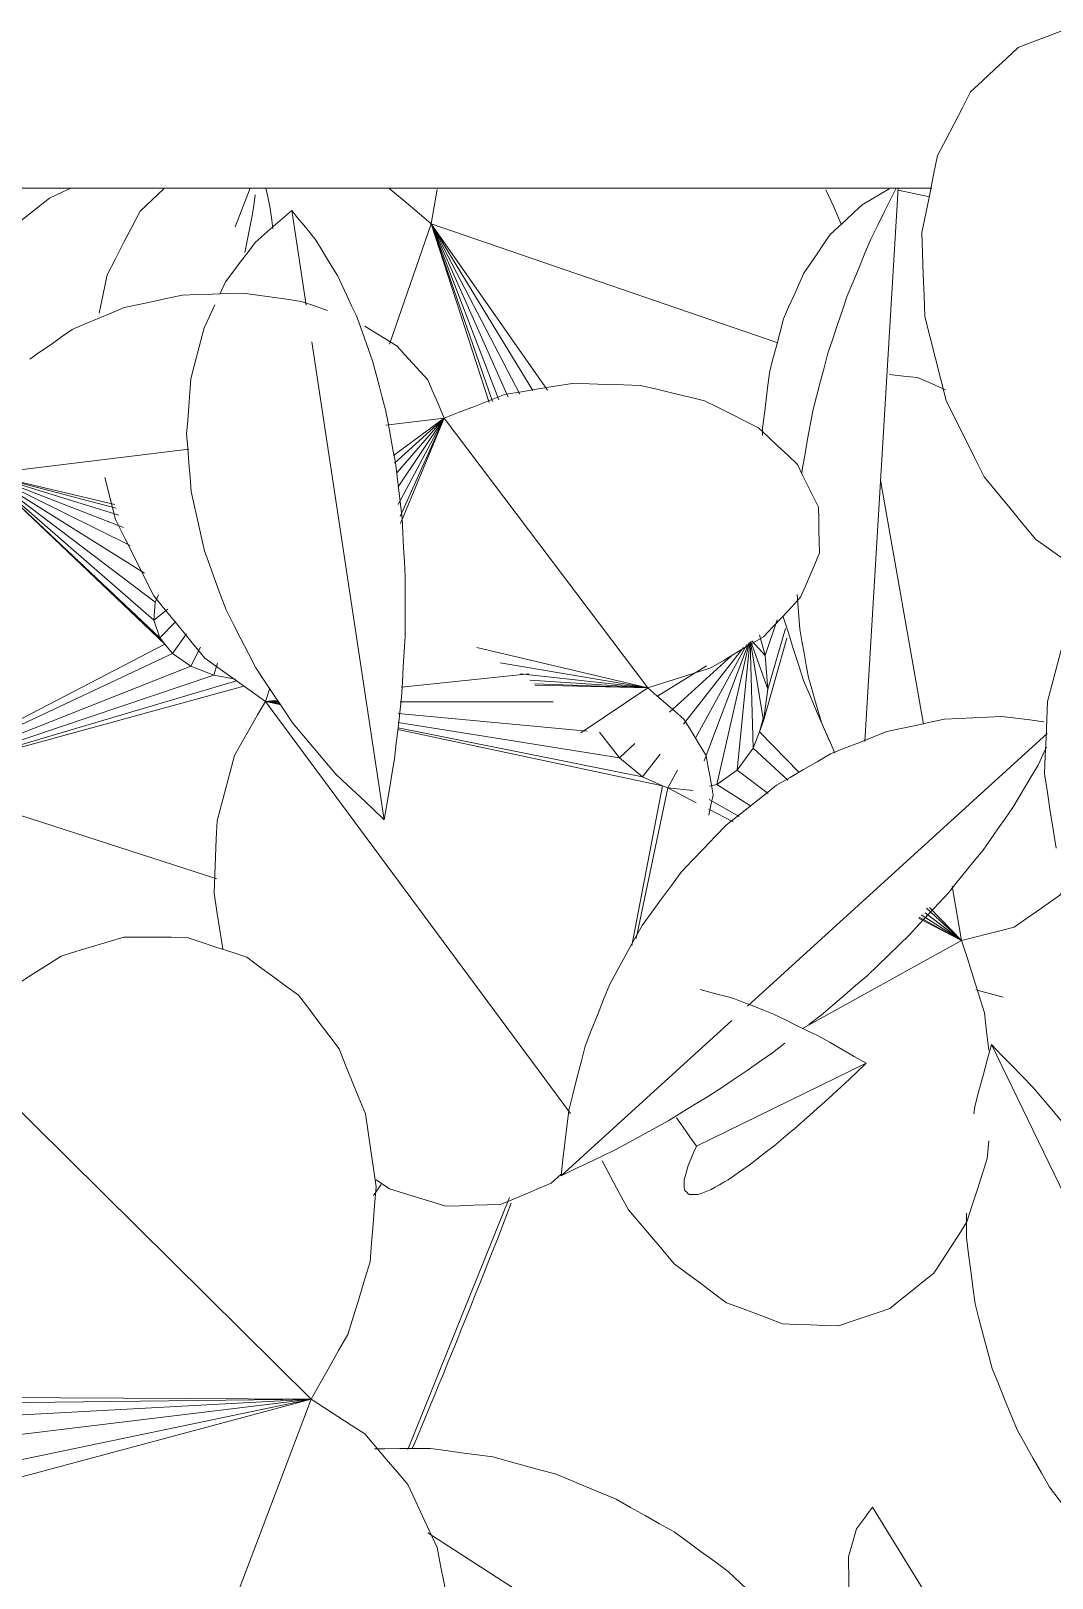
# Model space of a CAD drawing. Header units: metres. Extents: x -18.34 to -13.25, y -25.49 to -16.26.
# Drawn here: x -14.7201 to -14.6379, y -17.1231 to -16.9986 of the extents above; entities that cross this region are included whole.
import ezdxf

# ---------------------------------------------------------------- set-up
doc = ezdxf.new("R2010")
doc.units = ezdxf.units.M
for name, color, linetype, lineweight in [('Importações nas famílias', 7, 'Continuous', 5), ('Quadro estrutural', 7, 'Continuous', 5), ('Vegetação', 7, 'Continuous', 5)]:
    doc.layers.add(name, color=color, linetype=linetype, lineweight=lineweight)

# ---------------------------------------------------------------- blocks, each defined once
blk = doc.blocks.new('Planta_pergolado_12200 - plantas pergolado_skp_Component_17-V1947-Pavimento 02 - Executivo')
at = {"layer": 'Importações nas famílias', "color": 9}
blk.add_line((0.11731, 0.1397), (0.11784, 0.14223), dxfattribs=at)
blk = doc.blocks.new('Planta_pergolado_12200 - plantas pergolado_skp_Component_16-V1948-Pavimento 02 - Executivo')
blk.add_blockref('Planta_pergolado_12200 - plantas pergolado_skp_Component_17-V1947-Pavimento 02 - Executivo', (0, 0))
blk = doc.blocks.new('Planta_pergolado_12200 - plantas pergolado_skp_-V1999-Pavimento 02 - Executivo')
blk.add_blockref('Planta_pergolado_12200 - plantas pergolado_skp_Component_16-V1948-Pavimento 02 - Executivo', (0, 0))
blk = doc.blocks.new('Planta_pergolado_12200 - plantas pergolado_skp_Component_12-V773-Pavimento 02 - Executivo')
at = {"layer": 'Importações nas famílias', "color": 9}
for p, q in [((0.19838, 0.10842), (0.21867, 0.10023)), ((0.19821, 0.09748), (0.19734, 0.09809))]:
    blk.add_line(p, q, dxfattribs=at)
at = {"layer": 'Importações nas famílias', "color": 9, "flags": 128}
for points in [[(0.19883, 0.10857), (0.19975, 0.10821), (0.20067, 0.10786), (0.20159, 0.1075)], [(0.20159, 0.1075), (0.20252, 0.10713), (0.20344, 0.10677), (0.20437, 0.10641), (0.20529, 0.10604)], [(0.20529, 0.10604), (0.20621, 0.10567), (0.20713, 0.10531), (0.20805, 0.10494), (0.20896, 0.10457)], [(0.20896, 0.10457), (0.20986, 0.10421), (0.21077, 0.10384), (0.21167, 0.10347), (0.21257, 0.10311)], [(0.21257, 0.10311), (0.21344, 0.10274), (0.21432, 0.10238), (0.21519, 0.10202), (0.21607, 0.10166)], [(0.21607, 0.10166), (0.2169, 0.1013), (0.21774, 0.10095), (0.21858, 0.1006)]]:
    blk.add_lwpolyline(points, dxfattribs=at)
blk = doc.blocks.new('Planta_pergolado_12200 - plantas pergolado_skp_Component_16-V2071-Pavimento 02 - Executivo')
blk.add_blockref('Planta_pergolado_12200 - plantas pergolado_skp_Component_12-V773-Pavimento 02 - Executivo', (0, 0))
blk = doc.blocks.new('Planta_pergolado_12200 - plantas pergolado_skp_Component_12-V2115-Pavimento 02 - Executivo')
at = {"layer": 'Importações nas famílias', "color": 9}
for p, q in [((0.16103, 0.1517), (0.18297, 0.12758)), ((0.18371, 0.13351), (0.18446, 0.13253)), ((0.18597, 0.13058), (0.18673, 0.1296)), ((0.18413, 0.12631), (0.19663, 0.11257))]:
    blk.add_line(p, q, dxfattribs=at)
at = {"layer": 'Importações nas famílias', "color": 9, "flags": 128}
for points in [[(0.15966, 0.14806), (0.15981, 0.14919), (0.15995, 0.15031), (0.1601, 0.15144)], [(0.16215, 0.15165), (0.16275, 0.15136), (0.16358, 0.15097)], [(0.16358, 0.15097), (0.16443, 0.15046), (0.16528, 0.14996), (0.16614, 0.14945), (0.16699, 0.14895)], [(0.16699, 0.14895), (0.16785, 0.14835), (0.1687, 0.14774), (0.16956, 0.14714), (0.17042, 0.14654)], [(0.15988, 0.14344), (0.15982, 0.1446), (0.15977, 0.14575), (0.15972, 0.14691), (0.15966, 0.14806)], [(0.17042, 0.14654), (0.17128, 0.14584), (0.17213, 0.14515), (0.17299, 0.14445), (0.17385, 0.14375)], [(0.16089, 0.1388), (0.16064, 0.13996), (0.16039, 0.14112), (0.16013, 0.14228), (0.15988, 0.14344)], [(0.17385, 0.14375), (0.17469, 0.14297), (0.17554, 0.14219), (0.17638, 0.14141), (0.17723, 0.14063)], [(0.17723, 0.14063), (0.17805, 0.13978), (0.17888, 0.13892), (0.1797, 0.13806), (0.18053, 0.13721)], [(0.16268, 0.13426), (0.16223, 0.1354), (0.16179, 0.13653), (0.16134, 0.13767), (0.16089, 0.1388)], [(0.18053, 0.13721), (0.18132, 0.13628), (0.18212, 0.13536), (0.18291, 0.13444), (0.18371, 0.13351)], [(0.1652, 0.12992), (0.16457, 0.13101), (0.16394, 0.13209), (0.16331, 0.13318), (0.16268, 0.13426)], [(0.1684, 0.12589), (0.1676, 0.12689), (0.1668, 0.1279), (0.166, 0.12891), (0.1652, 0.12992)], [(0.18673, 0.1296), (0.18744, 0.12857), (0.18815, 0.12755), (0.18885, 0.12652), (0.18956, 0.1255)], [(0.17219, 0.12225), (0.17124, 0.12316), (0.17029, 0.12407), (0.16934, 0.12498), (0.1684, 0.12589)], [(0.18956, 0.1255), (0.19022, 0.12444), (0.19087, 0.12338), (0.19152, 0.12232), (0.19218, 0.12126)], [(0.17649, 0.11909), (0.17541, 0.11988), (0.17434, 0.12067), (0.17326, 0.12146), (0.17219, 0.12225)], [(0.19218, 0.12126), (0.19277, 0.12018), (0.19336, 0.1191), (0.19395, 0.11802), (0.19454, 0.11694)], [(0.1812, 0.11649), (0.18002, 0.11714), (0.17884, 0.11779), (0.17766, 0.11844), (0.17649, 0.11909)], [(0.1862, 0.11451), (0.18495, 0.115), (0.1837, 0.1155), (0.18245, 0.11599), (0.1812, 0.11649)], [(0.19454, 0.11694), (0.19507, 0.11584), (0.19559, 0.11475), (0.19611, 0.11366), (0.19663, 0.11257)], [(0.19139, 0.11319), (0.19009, 0.11352), (0.18879, 0.11385), (0.1875, 0.11418), (0.1862, 0.11451)], [(0.19663, 0.11257), (0.19532, 0.11272), (0.19401, 0.11288), (0.1927, 0.11304), (0.19139, 0.11319)]]:
    blk.add_lwpolyline(points, dxfattribs=at)
blk = doc.blocks.new('Planta_pergolado_12200 - plantas pergolado_skp_Component_12-V834-Pavimento 02 - Executivo')
at = {"layer": 'Importações nas famílias', "color": 9}
for p, q in [((0.12951, 0.0925), (0.16799, 0.09834)), ((0.11894, 0.09089), (0.12658, 0.09205)), ((0.12562, 0.08513), (0.1247, 0.08557))]:
    blk.add_line(p, q, dxfattribs=at)
at = {"layer": 'Importações nas famílias', "color": 9, "flags": 128}
for points in [[(0.13924, 0.09924), (0.14036, 0.09938), (0.14148, 0.09951), (0.1426, 0.09964), (0.14372, 0.09977)], [(0.14372, 0.09977), (0.14489, 0.09984), (0.14606, 0.0999), (0.14723, 0.09997), (0.1484, 0.10003)], [(0.1484, 0.10003), (0.14961, 0.10003), (0.15081, 0.10002), (0.15202, 0.10002), (0.15322, 0.10002)], [(0.15322, 0.10002), (0.15445, 0.09995), (0.15568, 0.09987), (0.1569, 0.0998), (0.15813, 0.09973)], [(0.15813, 0.09973), (0.15936, 0.09959), (0.1606, 0.09945), (0.16183, 0.09931), (0.16307, 0.09917)], [(0.13104, 0.09739), (0.13203, 0.09766), (0.13302, 0.09792), (0.134, 0.09818), (0.13499, 0.09845)], [(0.13499, 0.09845), (0.13605, 0.09865), (0.13711, 0.09884), (0.13818, 0.09904), (0.13924, 0.09924)], [(0.16307, 0.09917), (0.1643, 0.09896), (0.16553, 0.09876), (0.16676, 0.09855), (0.16799, 0.09834)], [(0.12742, 0.0961), (0.12832, 0.09642), (0.12923, 0.09675), (0.13013, 0.09707), (0.13104, 0.09739)], [(0.16799, 0.09834), (0.16706, 0.09737), (0.16614, 0.09639), (0.16522, 0.09541), (0.1643, 0.09444)], [(0.12417, 0.09457), (0.12498, 0.09495), (0.12579, 0.09533), (0.12661, 0.09571), (0.12742, 0.0961)], [(0.12133, 0.09283), (0.12204, 0.09326), (0.12275, 0.0937), (0.12346, 0.09413), (0.12417, 0.09457)], [(0.1643, 0.09444), (0.16327, 0.09357), (0.16224, 0.0927), (0.16122, 0.09183), (0.16019, 0.09096)], [(0.11894, 0.09089), (0.11954, 0.09137), (0.12014, 0.09186), (0.12073, 0.09234), (0.12133, 0.09283)], [(0.16019, 0.09096), (0.15908, 0.09022), (0.15797, 0.08948), (0.15686, 0.08874), (0.15576, 0.08799)], [(0.12153, 0.08794), (0.12088, 0.08868), (0.12023, 0.08941), (0.11959, 0.09015), (0.11894, 0.09089)], [(0.1247, 0.08557), (0.12391, 0.08616), (0.12312, 0.08675), (0.12232, 0.08735), (0.12153, 0.08794)], [(0.15576, 0.08799), (0.15459, 0.0874), (0.15343, 0.0868), (0.15227, 0.08621), (0.1511, 0.08561)], [(0.12839, 0.08384), (0.12747, 0.08427), (0.12655, 0.0847)], [(0.1511, 0.08561), (0.14991, 0.08517), (0.14872, 0.08474), (0.14753, 0.0843), (0.14634, 0.08387)], [(0.13249, 0.08278), (0.13146, 0.08305), (0.13044, 0.08331), (0.12941, 0.08357), (0.12839, 0.08384)], [(0.14634, 0.08387), (0.14515, 0.0836), (0.14395, 0.08333), (0.14276, 0.08307), (0.14157, 0.0828)], [(0.13692, 0.08243), (0.13581, 0.08252), (0.13471, 0.08261), (0.1336, 0.0827), (0.13249, 0.08278)], [(0.14157, 0.0828), (0.14041, 0.08271), (0.13925, 0.08262), (0.13808, 0.08253), (0.13692, 0.08243)]]:
    blk.add_lwpolyline(points, dxfattribs=at)
blk = doc.blocks.new('Planta_pergolado_12200 - plantas pergolado_skp_Component_12-V608-Pavimento 02 - Executivo')
at = {"layer": 'Importações nas famílias', "color": 9}
for p, q in [((-0.0781, 0.22367), (-0.10239, 0.18604)), ((-0.09445, 0.18898), (-0.09527, 0.18808))]:
    blk.add_line(p, q, dxfattribs=at)
at = {"layer": 'Importações nas famílias', "color": 9, "flags": 128}
for points in [[(-0.08271, 0.22232), (-0.08156, 0.22266), (-0.0804, 0.223), (-0.07925, 0.22333), (-0.0781, 0.22367)], [(-0.0781, 0.22367), (-0.07831, 0.22256), (-0.07852, 0.22144), (-0.07874, 0.22032), (-0.07895, 0.2192)], [(-0.08724, 0.22023), (-0.08611, 0.22075), (-0.08497, 0.22127), (-0.08384, 0.22179), (-0.08271, 0.22232)], [(-0.09158, 0.21747), (-0.09049, 0.21816), (-0.08941, 0.21885), (-0.08832, 0.21954), (-0.08724, 0.22023)], [(-0.07895, 0.2192), (-0.07926, 0.21807), (-0.07957, 0.21693), (-0.07987, 0.2158), (-0.08018, 0.21466)], [(-0.09562, 0.2141), (-0.09461, 0.21495), (-0.0936, 0.21579), (-0.09259, 0.21663), (-0.09158, 0.21747)], [(-0.08018, 0.21466), (-0.08058, 0.21353), (-0.08098, 0.21239), (-0.08138, 0.21126), (-0.08178, 0.21012)], [(-0.09928, 0.2102), (-0.09837, 0.21118), (-0.09745, 0.21215), (-0.09654, 0.21313), (-0.09562, 0.2141)], [(-0.10247, 0.20586), (-0.10167, 0.20695), (-0.10087, 0.20803), (-0.10008, 0.20912), (-0.09928, 0.2102)], [(-0.08178, 0.21012), (-0.08226, 0.20899), (-0.08275, 0.20787), (-0.08323, 0.20674), (-0.08372, 0.20561)], [(-0.1051, 0.20118), (-0.10444, 0.20235), (-0.10378, 0.20352), (-0.10312, 0.20469), (-0.10247, 0.20586)], [(-0.08372, 0.20561), (-0.08428, 0.20451), (-0.08485, 0.20341), (-0.08542, 0.2023), (-0.08598, 0.2012)], [(-0.10713, 0.19627), (-0.10662, 0.1975), (-0.10612, 0.19873), (-0.10561, 0.19995), (-0.1051, 0.20118)], [(-0.08598, 0.2012), (-0.08662, 0.20013), (-0.08726, 0.19906), (-0.0879, 0.19799), (-0.08855, 0.19692)], [(-0.08855, 0.19692), (-0.08925, 0.1959), (-0.08996, 0.19488), (-0.09067, 0.19385), (-0.09138, 0.19283)], [(-0.1085, 0.19125), (-0.10816, 0.1925), (-0.10782, 0.19376), (-0.10747, 0.19502), (-0.10713, 0.19627)], [(-0.09138, 0.19283), (-0.09215, 0.19187), (-0.09292, 0.1909), (-0.09369, 0.18994), (-0.09445, 0.18898)], [(-0.10918, 0.18623), (-0.10901, 0.18749), (-0.10884, 0.18874), (-0.10867, 0.18999), (-0.1085, 0.19125)], [(-0.10916, 0.18173), (-0.10916, 0.18256), (-0.10917, 0.18378), (-0.10918, 0.18501), (-0.10918, 0.18623)]]:
    blk.add_lwpolyline(points, dxfattribs=at)
blk = doc.blocks.new('Planta_pergolado_12200 - plantas pergolado_skp_Component_17-V2116-Pavimento 02 - Executivo')
at = {"layer": 'Importações nas famílias', "color": 9}
for p, q in [((0.18619, 0.06373), (0.21462, 0.09245)), ((0.21462, 0.09245), (0.21441, 0.0581)), ((0.21624, 0.06225), (0.21462, 0.09245)), ((0.21462, 0.09245), (0.21499, 0.0603)), ((0.21808, 0.06381), (0.21462, 0.09245)), ((0.22037, 0.06488), (0.21462, 0.09245)), ((0.22193, 0.06518), (0.21462, 0.09245)), ((0.25821, 0.07592), (0.21462, 0.09245))]:
    blk.add_line(p, q, dxfattribs=at)
at = {"layer": 'Importações nas famílias', "color": 9, "flags": 128}
for points in [[(0.23233, 0.10372), (0.23089, 0.10344), (0.22944, 0.10316), (0.228, 0.10288), (0.22656, 0.1026)], [(0.22656, 0.1026), (0.22529, 0.10201), (0.22402, 0.10142), (0.22274, 0.10082), (0.22147, 0.10023)], [(0.22147, 0.10023), (0.22045, 0.09937), (0.21943, 0.0985), (0.21842, 0.09763), (0.2174, 0.09677)], [(0.19752, 0.09768), (0.19605, 0.09747), (0.19459, 0.09726), (0.19313, 0.09704), (0.19166, 0.09683)], [(0.20356, 0.0972), (0.20205, 0.09732), (0.20054, 0.09744), (0.19903, 0.09756), (0.19752, 0.09768)], [(0.2094, 0.09541), (0.20794, 0.09586), (0.20648, 0.09631), (0.20502, 0.09675), (0.20356, 0.0972)], [(0.19166, 0.09683), (0.19035, 0.0963), (0.18904, 0.09577), (0.18772, 0.09523), (0.18641, 0.0947)], [(0.2174, 0.09677), (0.2167, 0.09569), (0.21601, 0.09461), (0.21531, 0.09353), (0.21462, 0.09245)], [(0.18641, 0.0947), (0.18533, 0.09389), (0.18426, 0.09307), (0.18318, 0.09226), (0.18211, 0.09144)], [(0.21462, 0.09245), (0.21331, 0.09319), (0.21201, 0.09393), (0.2107, 0.09467), (0.2094, 0.09541)], [(0.18211, 0.09144), (0.18134, 0.0904), (0.18058, 0.08935), (0.17981, 0.08831), (0.17905, 0.08727)], [(0.17905, 0.08727), (0.17865, 0.08607), (0.17825, 0.08487), (0.17785, 0.08367), (0.17745, 0.08247)], [(0.17745, 0.08247), (0.17744, 0.0812), (0.17743, 0.07992), (0.17742, 0.07865), (0.17742, 0.07738)], [(0.17742, 0.07738), (0.1778, 0.07611), (0.17818, 0.07485), (0.17856, 0.07359), (0.17895, 0.07233)], [(0.17895, 0.07233), (0.1797, 0.07116), (0.18044, 0.07), (0.18119, 0.06884), (0.18194, 0.06767)]]:
    blk.add_lwpolyline(points, dxfattribs=at)
blk = doc.blocks.new('Planta_pergolado_12200 - plantas pergolado_skp_Component_16-V2117-Pavimento 02 - Executivo')
for name, p in [('Planta_pergolado_12200 - plantas pergolado_skp_Component_12-V2115-Pavimento 02 - Executivo', (0, 0)), ('Planta_pergolado_12200 - plantas pergolado_skp_Component_12-V608-Pavimento 02 - Executivo', (0.32776, -0.08418)), ('Planta_pergolado_12200 - plantas pergolado_skp_Component_17-V2116-Pavimento 02 - Executivo', (0, 0)), ('Planta_pergolado_12200 - plantas pergolado_skp_Component_12-V834-Pavimento 02 - Executivo', (0, 0))]:
    blk.add_blockref(name, p)
blk = doc.blocks.new('Planta_pergolado_12200 - plantas pergolado_skp_-V2118-Pavimento 02 - Executivo')
blk.add_blockref('Planta_pergolado_12200 - plantas pergolado_skp_Component_16-V2117-Pavimento 02 - Executivo', (0, 0))
blk = doc.blocks.new('Planta_pergolado_12200 - plantas pergolado_skp_-V2119-Pavimento 02 - Executivo')
for name in ['Planta_pergolado_12200 - plantas pergolado_skp_-V2118-Pavimento 02 - Executivo', 'Planta_pergolado_12200 - plantas pergolado_skp_Component_16-V2071-Pavimento 02 - Executivo']:
    blk.add_blockref(name, (0, 0))
blk = doc.blocks.new('Planta_pergolado_12200 - plantas pergolado_skp_Component_12-V2137-Pavimento 02 - Executivo')
at = {"layer": 'Importações nas famílias', "color": 9}
for p, q in [((0.11714, 0.08754), (0.12027, 0.08635)), ((0.11857, 0.08785), (0.1177, 0.08796))]:
    blk.add_line(p, q, dxfattribs=at)
at = {"layer": 'Importações nas famílias', "color": 9, "flags": 128}
for points in [[(0.11714, 0.0888), (0.11786, 0.08896), (0.11878, 0.08917)], [(0.11878, 0.08917), (0.11973, 0.08929), (0.12042, 0.08937)], [(0.12234, 0.08713), (0.12139, 0.08731), (0.12045, 0.08749), (0.11951, 0.08767), (0.11857, 0.08785)]]:
    blk.add_lwpolyline(points, dxfattribs=at)
blk = doc.blocks.new('Planta_pergolado_12200 - plantas pergolado_skp_Component_17-V2138-Pavimento 02 - Executivo')
at = {"layer": 'Importações nas famílias', "color": 9}
for p, q in [((0.15737, 0.11956), (0.13566, 0.10316)), ((0.15412, 0.10578), (0.15737, 0.11956)), ((0.15535, 0.10767), (0.15737, 0.11956)), ((0.15623, 0.10931), (0.15737, 0.11956)), ((0.15674, 0.11007), (0.15737, 0.11956)), ((0.15704, 0.11043), (0.15737, 0.11956)), ((0.15715, 0.11049), (0.15737, 0.11956)), ((0.15737, 0.11956), (0.16099, 0.11416)), ((0.14262, 0.09947), (0.13566, 0.10316)), ((0.13566, 0.10316), (0.14119, 0.09946)), ((0.13566, 0.10316), (0.14005, 0.09936)), ((0.14357, 0.09962), (0.13566, 0.10316)), ((0.13566, 0.10316), (0.14415, 0.09966)), ((0.13623, 0.09848), (0.13566, 0.10316)), ((0.13867, 0.09908), (0.13566, 0.10316)), ((0.13927, 0.09917), (0.13566, 0.10316)), ((0.15635, 0.08463), (0.15666, 0.08637)), ((0.16467, 0.05988), (0.1568, 0.08645)), ((0.16467, 0.05988), (0.15723, 0.08705)), ((0.15539, 0.08492), (0.15635, 0.08463)), ((0.17273, 0.08486), (0.16467, 0.05988)), ((0.15409, 0.08355), (0.15562, 0.08278)), ((0.15562, 0.08278), (0.15635, 0.08463)), ((0.15635, 0.08463), (0.16467, 0.05988)), ((0.14016, 0.06628), (0.13817, 0.08261)), ((0.15303, 0.08243), (0.15459, 0.0813)), ((0.15459, 0.0813), (0.15562, 0.08278)), ((0.15562, 0.08278), (0.16467, 0.05988)), ((0.15333, 0.08028), (0.15202, 0.08155)), ((0.15384, 0.08069), (0.15459, 0.0813)), ((0.15459, 0.0813), (0.16467, 0.05988)), ((0.14016, 0.06628), (0.15384, 0.08069)), ((0.14016, 0.06628), (0.15333, 0.08028)), ((0.14016, 0.06628), (0.15047, 0.07989)), ((0.14016, 0.06628), (0.15193, 0.0798)), ((0.14988, 0.08017), (0.15047, 0.07989)), ((0.15047, 0.07989), (0.15193, 0.0798)), ((0.15104, 0.08092), (0.15193, 0.0798)), ((0.15193, 0.0798), (0.15333, 0.08028)), ((0.15333, 0.08028), (0.15384, 0.08069)), ((0.15384, 0.08069), (0.16467, 0.05988)), ((0.14016, 0.06628), (0.14813, 0.07905)), ((0.14016, 0.06628), (0.14591, 0.07788)), ((0.14016, 0.06628), (0.14446, 0.07735)), ((0.14016, 0.06628), (0.14348, 0.07698)), ((0.14016, 0.06628), (0.1429, 0.07677)), ((0.14262, 0.07666), (0.14016, 0.06628))]:
    blk.add_line(p, q, dxfattribs=at)
at = {"layer": 'Importações nas famílias', "color": 9, "flags": 128}
for points in [[(0.14283, 0.13329), (0.14197, 0.13287), (0.1411, 0.13245), (0.14024, 0.13202), (0.13938, 0.1316)], [(0.1465, 0.13338), (0.14558, 0.13335), (0.14467, 0.13333), (0.14375, 0.13331), (0.14283, 0.13329)], [(0.15008, 0.13186), (0.14918, 0.13224), (0.14829, 0.13262), (0.1474, 0.133), (0.1465, 0.13338)], [(0.13938, 0.1316), (0.13864, 0.13082), (0.13791, 0.13003), (0.13717, 0.12925), (0.13644, 0.12846)], [(0.15325, 0.12886), (0.15246, 0.12961), (0.15167, 0.13036), (0.15087, 0.13111), (0.15008, 0.13186)], [(0.13644, 0.12846), (0.13589, 0.12738), (0.13535, 0.12629), (0.1348, 0.12521), (0.13426, 0.12413)], [(0.15576, 0.12464), (0.15513, 0.1257), (0.1545, 0.12675), (0.15388, 0.1278), (0.15325, 0.12886)], [(0.15737, 0.11956), (0.15697, 0.12083), (0.15656, 0.1221), (0.15616, 0.12337), (0.15576, 0.12464)], [(0.16601, 0.12482), (0.16521, 0.12468), (0.16442, 0.12454), (0.16362, 0.1244), (0.16282, 0.12425)], [(0.16761, 0.12446), (0.16681, 0.12464), (0.16601, 0.12482)], [(0.13426, 0.12413), (0.13395, 0.12284), (0.13365, 0.12156), (0.13334, 0.12027), (0.13303, 0.11898)], [(0.16282, 0.12425), (0.16209, 0.12381), (0.16135, 0.12336), (0.16061, 0.12291), (0.15988, 0.12246)], [(0.15988, 0.12246), (0.15925, 0.12174), (0.15862, 0.12101), (0.158, 0.12029), (0.15737, 0.11956)], [(0.13303, 0.11898), (0.13299, 0.1176), (0.13295, 0.11622), (0.13291, 0.11484), (0.13286, 0.11346)], [(0.13286, 0.11346), (0.13309, 0.1121), (0.13331, 0.11075), (0.13354, 0.10939), (0.13376, 0.10803)], [(0.13376, 0.10803), (0.13424, 0.10681), (0.13471, 0.1056), (0.13518, 0.10438), (0.13566, 0.10316)], [(0.13566, 0.10316), (0.13489, 0.10283), (0.13412, 0.10251), (0.13336, 0.10218), (0.13259, 0.10185)], [(0.13259, 0.10185), (0.13191, 0.10123), (0.13124, 0.10061), (0.13056, 0.09999), (0.12988, 0.09938)], [(0.12988, 0.09938), (0.12934, 0.09851), (0.1288, 0.09764), (0.12827, 0.09677)], [(0.12699, 0.09378), (0.12663, 0.09272), (0.12626, 0.09166)], [(0.12626, 0.09166), (0.12609, 0.09048), (0.12593, 0.08931), (0.12576, 0.08813), (0.12559, 0.08695)], [(0.12559, 0.08695), (0.12563, 0.08574), (0.12568, 0.08452), (0.12572, 0.0833), (0.12576, 0.08209)], [(0.12576, 0.08209), (0.12601, 0.08092), (0.12626, 0.07975), (0.12651, 0.07858), (0.12676, 0.0774)], [(0.12676, 0.0774), (0.1272, 0.07636), (0.12764, 0.07531), (0.12808, 0.07427), (0.12852, 0.07322)], [(0.12852, 0.07322), (0.12912, 0.07237), (0.12972, 0.07152), (0.13031, 0.07067), (0.13091, 0.06982)]]:
    blk.add_lwpolyline(points, dxfattribs=at)
blk = doc.blocks.new('Planta_pergolado_12200 - plantas pergolado_skp_Component_16-V2139-Pavimento 02 - Executivo')
for name in ['Planta_pergolado_12200 - plantas pergolado_skp_Component_17-V2138-Pavimento 02 - Executivo', 'Planta_pergolado_12200 - plantas pergolado_skp_Component_12-V2137-Pavimento 02 - Executivo']:
    blk.add_blockref(name, (0, 0))
blk = doc.blocks.new('Planta_pergolado_12200 - plantas pergolado_skp_Component_17-V2164-Pavimento 02 - Executivo')
at = {"layer": 'Importações nas famílias', "color": 9, "flags": 128}
for points in [[(0.14887, 0.15562), (0.148, 0.1544), (0.14713, 0.15319), (0.14627, 0.15197), (0.1454, 0.15076)], [(0.10582, 0.14938), (0.10538, 0.15054), (0.10494, 0.15171), (0.1045, 0.15288)], [(0.15847, 0.15173), (0.15715, 0.15208), (0.15584, 0.15243), (0.15452, 0.15279), (0.15321, 0.15314)], [(0.17027, 0.15242), (0.16877, 0.15219), (0.16728, 0.15195), (0.16578, 0.15172), (0.16429, 0.15149)], [(0.1454, 0.15076), (0.14414, 0.14973), (0.14289, 0.14869), (0.14163, 0.14766), (0.14037, 0.14663)], [(0.16429, 0.15149), (0.16283, 0.15155), (0.16138, 0.15161), (0.15992, 0.15167), (0.15847, 0.15173)], [(0.10941, 0.14554), (0.10851, 0.1465), (0.10761, 0.14746), (0.10672, 0.14842), (0.10582, 0.14938)], [(0.14037, 0.14663), (0.13884, 0.14586), (0.1373, 0.1451), (0.13577, 0.14433), (0.13423, 0.14357)], [(0.11453, 0.14288), (0.11325, 0.14355), (0.11197, 0.14421), (0.11069, 0.14488), (0.10941, 0.14554)], [(0.13423, 0.14357), (0.13255, 0.14314), (0.13086, 0.14271), (0.12918, 0.14228), (0.12749, 0.14185)], [(0.12073, 0.14161), (0.11918, 0.14193), (0.11763, 0.14225), (0.11608, 0.14256), (0.11453, 0.14288)], [(0.12749, 0.14185), (0.1258, 0.14179), (0.12411, 0.14173), (0.12242, 0.14167), (0.12073, 0.14161)]]:
    blk.add_lwpolyline(points, dxfattribs=at)
blk = doc.blocks.new('Planta_pergolado_12200 - plantas pergolado_skp_Component_16-V2165-Pavimento 02 - Executivo')
blk.add_blockref('Planta_pergolado_12200 - plantas pergolado_skp_Component_17-V2164-Pavimento 02 - Executivo', (0, 0))
blk = doc.blocks.new('Planta_pergolado_12200 - plantas pergolado_skp_Component_12-V928-Pavimento 02 - Executivo')
at = {"layer": 'Importações nas famílias', "color": 9}
for p, q in [((0.09773, 0.14408), (0.05945, 0.12044)), ((0.07756, 0.12338), (0.07695, 0.12319))]:
    blk.add_line(p, q, dxfattribs=at)
at = {"layer": 'Importações nas famílias', "color": 9, "flags": 128}
for points in [[(0.09458, 0.13976), (0.09537, 0.14084), (0.09616, 0.14192), (0.09695, 0.143), (0.09773, 0.14408)], [(0.09773, 0.14408), (0.0975, 0.14324), (0.09727, 0.14241), (0.09704, 0.14157), (0.09681, 0.14073)], [(0.09681, 0.14073), (0.09646, 0.13994), (0.0961, 0.13914), (0.09575, 0.13834), (0.09539, 0.13754)], [(0.09115, 0.13562), (0.092, 0.13665), (0.09286, 0.13769), (0.09372, 0.13872), (0.09458, 0.13976)], [(0.09539, 0.13754), (0.09492, 0.13679), (0.09444, 0.13604), (0.09396, 0.13528), (0.09349, 0.13453)], [(0.0875, 0.13174), (0.08841, 0.13271), (0.08932, 0.13368), (0.09023, 0.13465), (0.09115, 0.13562)], [(0.09349, 0.13453), (0.09289, 0.13384), (0.0923, 0.13314), (0.09171, 0.13244), (0.09111, 0.13175)], [(0.08373, 0.12822), (0.08467, 0.1291), (0.08562, 0.12998), (0.08656, 0.13086), (0.0875, 0.13174)], [(0.09111, 0.13175), (0.09041, 0.13111), (0.08971, 0.13048), (0.089, 0.12984), (0.0883, 0.12921)], [(0.0883, 0.12921), (0.08749, 0.12865), (0.08669, 0.12808), (0.08588, 0.12752), (0.08508, 0.12695)], [(0.07993, 0.12515), (0.08088, 0.12592), (0.08183, 0.12669), (0.08278, 0.12746), (0.08373, 0.12822)], [(0.08508, 0.12695), (0.08418, 0.12647), (0.08328, 0.12598), (0.08238, 0.12549), (0.08149, 0.125)], [(0.07618, 0.1226), (0.07712, 0.12323), (0.07806, 0.12387), (0.07899, 0.12451), (0.07993, 0.12515)], [(0.08149, 0.125), (0.0805, 0.1246), (0.07952, 0.12419), (0.07854, 0.12378), (0.07756, 0.12338)], [(0.07258, 0.12061), (0.07348, 0.12111), (0.07438, 0.1216), (0.07528, 0.1221), (0.07618, 0.1226)], [(0.05945, 0.12044), (0.05989, 0.12011), (0.06033, 0.11979), (0.06076, 0.11947), (0.0612, 0.11915)], [(0.06921, 0.11925), (0.07005, 0.11959), (0.07089, 0.11993), (0.07174, 0.12027), (0.07258, 0.12061)], [(0.0612, 0.11915), (0.06176, 0.11899), (0.06233, 0.11883), (0.06289, 0.11867), (0.06345, 0.11851)], [(0.06345, 0.11851), (0.06412, 0.11852), (0.06479, 0.11853), (0.06547, 0.11854), (0.06614, 0.11855)], [(0.06614, 0.11855), (0.06691, 0.11872), (0.06767, 0.1189), (0.06844, 0.11908), (0.06921, 0.11925)]]:
    blk.add_lwpolyline(points, dxfattribs=at)
blk = doc.blocks.new('Planta_pergolado_12200 - plantas pergolado_skp_Component_12-V2176-Pavimento 02 - Executivo')
at = {"layer": 'Importações nas famílias', "color": 9}
for p, q in [((0.11714, 0.1397), (0.16168, 0.13703)), ((0.13966, 0.132), (0.14005, 0.13196)), ((0.13706, 0.1288), (0.13646, 0.1288))]:
    blk.add_line(p, q, dxfattribs=at)
at = {"layer": 'Importações nas famílias', "color": 9, "flags": 128}
for points in [[(0.11714, 0.13955), (0.1179, 0.13917), (0.11902, 0.13862), (0.12013, 0.13806), (0.12125, 0.13751)], [(0.11848, 0.1368), (0.11806, 0.13753), (0.11763, 0.13826), (0.11721, 0.13899)], [(0.12125, 0.13751), (0.12239, 0.13703), (0.12353, 0.13656), (0.12468, 0.13608), (0.12582, 0.13561)], [(0.12089, 0.13424), (0.12029, 0.13488), (0.11969, 0.13552), (0.11908, 0.13616), (0.11848, 0.1368)], [(0.12582, 0.13561), (0.12697, 0.13522), (0.12813, 0.13483), (0.12929, 0.13444), (0.13044, 0.13405)], [(0.16015, 0.13355), (0.16097, 0.1339), (0.1618, 0.13426), (0.16262, 0.13462)], [(0.12398, 0.13212), (0.12321, 0.13265), (0.12244, 0.13318), (0.12166, 0.13371), (0.12089, 0.13424)], [(0.13044, 0.13405), (0.1316, 0.13374), (0.13276, 0.13344), (0.13391, 0.13314), (0.13507, 0.13284)], [(0.15653, 0.13248), (0.15744, 0.13275), (0.15834, 0.13301), (0.15924, 0.13328), (0.16015, 0.13355)], [(0.16172, 0.1342), (0.16048, 0.13367), (0.15924, 0.13314), (0.158, 0.13262), (0.15677, 0.13209)], [(0.12766, 0.13048), (0.12674, 0.13089), (0.12582, 0.1313), (0.1249, 0.13171), (0.12398, 0.13212)], [(0.13507, 0.13284), (0.13622, 0.13263), (0.13736, 0.13242), (0.13851, 0.13221), (0.13966, 0.132)], [(0.15677, 0.13209), (0.15549, 0.13168), (0.15421, 0.13127), (0.15293, 0.13087), (0.15165, 0.13046)], [(0.15263, 0.13179), (0.1536, 0.13196), (0.15458, 0.13213), (0.15555, 0.13231), (0.15653, 0.13248)], [(0.14984, 0.13158), (0.15055, 0.13163), (0.15159, 0.13171), (0.15263, 0.13179)], [(0.13186, 0.12937), (0.13081, 0.12965), (0.12976, 0.12993), (0.12871, 0.1302), (0.12766, 0.13048)], [(0.13646, 0.1288), (0.13531, 0.12894), (0.13416, 0.12909), (0.13301, 0.12923), (0.13186, 0.12937)]]:
    blk.add_lwpolyline(points, dxfattribs=at)
blk = doc.blocks.new('Planta_pergolado_12200 - plantas pergolado_skp_Component_12-V947-Pavimento 02 - Executivo')
at = {"layer": 'Importações nas famílias', "color": 9}
blk.add_line((0.18758, 0.13714), (0.19426, 0.12347), dxfattribs=at)
at = {"layer": 'Importações nas famílias', "color": 9, "flags": 128}
for points in [[(0.18537, 0.13326), (0.18592, 0.13423), (0.18647, 0.1352), (0.18703, 0.13617), (0.18758, 0.13714)], [(0.18758, 0.13714), (0.18821, 0.13647), (0.18885, 0.13579), (0.18948, 0.13511), (0.19012, 0.13443)], [(0.18362, 0.12968), (0.18406, 0.13058), (0.1845, 0.13147), (0.18493, 0.13236), (0.18537, 0.13326)], [(0.19012, 0.13443), (0.19067, 0.13381), (0.19123, 0.13319), (0.19179, 0.13257), (0.19234, 0.13194)], [(0.19234, 0.13194), (0.19282, 0.13138), (0.19329, 0.13082), (0.19377, 0.13026), (0.19424, 0.1297)], [(0.18237, 0.12649), (0.18268, 0.12729), (0.18299, 0.12809), (0.18331, 0.12888), (0.18362, 0.12968)], [(0.19424, 0.1297), (0.19463, 0.1292), (0.19501, 0.12871), (0.1954, 0.12821), (0.19579, 0.12772)], [(0.19579, 0.12772), (0.19608, 0.12729), (0.19637, 0.12687), (0.19667, 0.12645), (0.19696, 0.12603)], [(0.18165, 0.12376), (0.18183, 0.12445), (0.18201, 0.12513), (0.18219, 0.12581), (0.18237, 0.12649)], [(0.19696, 0.12603), (0.19716, 0.12568), (0.19736, 0.12534), (0.19755, 0.12499), (0.19775, 0.12465)], [(0.19775, 0.12465), (0.19785, 0.12438), (0.19795, 0.12412), (0.19805, 0.12386), (0.19815, 0.12359)], [(0.19426, 0.12347), (0.19349, 0.12293), (0.19273, 0.1224), (0.19196, 0.12187)], [(0.1958, 0.1228), (0.19542, 0.12297), (0.19503, 0.12313), (0.19465, 0.1233), (0.19426, 0.12347)], [(0.19815, 0.12359), (0.19815, 0.12341), (0.19815, 0.12323), (0.19815, 0.12305), (0.19815, 0.12288)], [(0.19697, 0.12248), (0.19668, 0.12256), (0.19639, 0.12264), (0.19609, 0.12272), (0.1958, 0.1228)], [(0.19776, 0.1225), (0.19756, 0.12249), (0.19736, 0.12249), (0.19717, 0.12248), (0.19697, 0.12248)], [(0.19815, 0.12288), (0.19805, 0.12278), (0.19795, 0.12269), (0.19786, 0.12259), (0.19776, 0.1225)]]:
    blk.add_lwpolyline(points, dxfattribs=at)
blk = doc.blocks.new('Planta_pergolado_12200 - plantas pergolado_skp_Component_17-V2177-Pavimento 02 - Executivo')
at = {"layer": 'Importações nas famílias', "color": 9}
for p, q in [((0.17314, 0.15339), (0.17404, 0.15273)), ((0.19381, 0.147), (0.19525, 0.14688)), ((0.17333, 0.14405), (0.1777, 0.14482)), ((0.17505, 0.14224), (0.1777, 0.14482)), ((0.1751, 0.14199), (0.1777, 0.14482)), ((0.17547, 0.14188), (0.1777, 0.14482)), ((0.17563, 0.14156), (0.1777, 0.14482)), ((0.1777, 0.14482), (0.17581, 0.14141)), ((0.1777, 0.14482), (0.1759, 0.14134)), ((0.18479, 0.13202), (0.1777, 0.14482)), ((0.14064, 0.13829), (0.1603, 0.14175)), ((0.15337, 0.13074), (0.16001, 0.12888)), ((0.1609, 0.12855), (0.16419, 0.13173)), ((0.16223, 0.12805), (0.1648, 0.13083)), ((0.1296, 0.13003), (0.12002, 0.10212)), ((0.15189, 0.12997), (0.15477, 0.129)), ((0.15258, 0.13065), (0.15746, 0.12921)), ((0.1531, 0.12854), (0.15477, 0.129)), ((0.15477, 0.129), (0.15357, 0.12793)), ((0.15363, 0.12786), (0.15746, 0.12921)), ((0.16001, 0.12888), (0.15365, 0.12783)), ((0.15477, 0.129), (0.15746, 0.12921)), ((0.15746, 0.12921), (0.16001, 0.12888)), ((0.15982, 0.12885), (0.1609, 0.12855)), ((0.16001, 0.12888), (0.1609, 0.12855)), ((0.1609, 0.12855), (0.16223, 0.12805)), ((0.16398, 0.12676), (0.16588, 0.12925)), ((0.15368, 0.1278), (0.16223, 0.12805)), ((0.15371, 0.12776), (0.16398, 0.12676)), ((0.15374, 0.12772), (0.16514, 0.1251)), ((0.1538, 0.12765), (0.16325, 0.12409)), ((0.15389, 0.12753), (0.16135, 0.12341)), ((0.15411, 0.12725), (0.16028, 0.12244)), ((0.16223, 0.12805), (0.16398, 0.12676)), ((0.16514, 0.1251), (0.16687, 0.12782)), ((0.15475, 0.12633), (0.15933, 0.12129)), ((0.16398, 0.12676), (0.16514, 0.1251)), ((0.16771, 0.12691), (0.16636, 0.12449)), ((0.16815, 0.12642), (0.16714, 0.12447)), ((0.16514, 0.1251), (0.16529, 0.12451)), ((0.1556, 0.12427), (0.15804, 0.12034)), ((0.16661, 0.12344), (0.16542, 0.12116)), ((0.16563, 0.12319), (0.16542, 0.12116)), ((0.16399, 0.12195), (0.16542, 0.12116)), ((0.16542, 0.12116), (0.16524, 0.12075)), ((0.16542, 0.12116), (0.17754, 0.11862)), ((0.16524, 0.12075), (0.16072, 0.09943)), ((0.16269, 0.12056), (0.16452, 0.11914)), ((0.16524, 0.12075), (0.16452, 0.11914)), ((0.17811, 0.11826), (0.16524, 0.12075)), ((0.16452, 0.11914), (0.16059, 0.09945)), ((0.16185, 0.11852), (0.16299, 0.11727)), ((0.16452, 0.11914), (0.16299, 0.11727)), ((0.16299, 0.11727), (0.16016, 0.09945)), ((0.16299, 0.11727), (0.16093, 0.11568)), ((0.16084, 0.11468), (0.15944, 0.09945)), ((0.15846, 0.08877), (0.19163, 0.11332)), ((0.19649, 0.11259), (0.19724, 0.11178)), ((0.13341, 0.11147), (0.12002, 0.10212)), ((0.15849, 0.11193), (0.15848, 0.09963)), ((0.13343, 0.1103), (0.12002, 0.10212)), ((0.15624, 0.10997), (0.15731, 0.09973)), ((0.12002, 0.10212), (0.13372, 0.10926)), ((0.12002, 0.10212), (0.13397, 0.10831)), ((0.13418, 0.10756), (0.12002, 0.10212)), ((0.13432, 0.10705), (0.12002, 0.10212)), ((0.12002, 0.10212), (0.13439, 0.10678)), ((0.12971, 0.09875), (0.12002, 0.10212)), ((0.19769, 0.09877), (0.19697, 0.09769)), ((0.15836, 0.08977), (0.15846, 0.08877)), ((0.15873, 0.09005), (0.15846, 0.08877)), ((0.15872, 0.09004), (0.15846, 0.08877)), ((0.15866, 0.08999), (0.15846, 0.08877)), ((0.15857, 0.08993), (0.15846, 0.08877)), ((0.15846, 0.08985), (0.15846, 0.08877)), ((0.15846, 0.08877), (0.1574, 0.08914))]:
    blk.add_line(p, q, dxfattribs=at)
at = {"layer": 'Importações nas famílias', "color": 9, "flags": 128}
for points in [[(0.17404, 0.15273), (0.17469, 0.15181), (0.17533, 0.15089), (0.17597, 0.14997), (0.17662, 0.14905)], [(0.17662, 0.14905), (0.17689, 0.14799), (0.17716, 0.14694), (0.17743, 0.14588), (0.1777, 0.14482)], [(0.18352, 0.14666), (0.18502, 0.14683), (0.18652, 0.14701)], [(0.1777, 0.14482), (0.17916, 0.14528), (0.18061, 0.14574), (0.18207, 0.1462), (0.18352, 0.14666)], [(0.19525, 0.14688), (0.19652, 0.14647), (0.1978, 0.14606), (0.19907, 0.14565), (0.20035, 0.14524)], [(0.20035, 0.14524), (0.20138, 0.14458), (0.20241, 0.14391), (0.20344, 0.14324), (0.20446, 0.14257)], [(0.13238, 0.14127), (0.13288, 0.14239), (0.13338, 0.14351)], [(0.20446, 0.14257), (0.20518, 0.14169), (0.20589, 0.14081), (0.2066, 0.13992), (0.20732, 0.13904)], [(0.13215, 0.13901), (0.13227, 0.14014), (0.13238, 0.14127)], [(0.20732, 0.13904), (0.20767, 0.13801), (0.20801, 0.13697), (0.20836, 0.13593), (0.20871, 0.1349)], [(0.11728, 0.1339), (0.11866, 0.13452), (0.12004, 0.13513)], [(0.20871, 0.1349), (0.20867, 0.13377), (0.20863, 0.13265), (0.20859, 0.13153), (0.20855, 0.13041)], [(0.20855, 0.13041), (0.20813, 0.12929), (0.2077, 0.12816), (0.20727, 0.12703), (0.20685, 0.1259)], [(0.20685, 0.1259), (0.20607, 0.12485), (0.20528, 0.12379), (0.2045, 0.12273), (0.20372, 0.12167)], [(0.20372, 0.12167), (0.20263, 0.12076), (0.20155, 0.11984), (0.20046, 0.11892), (0.19937, 0.11801)], [(0.19937, 0.11801), (0.19806, 0.11729), (0.19674, 0.11658), (0.19543, 0.11587)], [(0.19724, 0.11178), (0.19766, 0.11077), (0.19809, 0.10976), (0.19851, 0.10875), (0.19893, 0.10774)], [(0.19893, 0.10774), (0.19897, 0.10663), (0.19901, 0.10552), (0.19905, 0.10441), (0.19909, 0.1033)], [(0.11714, 0.09872), (0.11804, 0.09978), (0.11903, 0.10095), (0.12002, 0.10212)], [(0.12002, 0.10212), (0.11864, 0.10236), (0.11725, 0.10259)], [(0.19909, 0.1033), (0.19874, 0.10217), (0.19839, 0.10103), (0.19804, 0.0999), (0.19769, 0.09877)], [(0.15846, 0.08877), (0.15759, 0.08755), (0.15673, 0.08634), (0.15586, 0.08513), (0.15499, 0.08391)], [(0.1628, 0.08629), (0.16172, 0.08691), (0.16063, 0.08753), (0.15955, 0.08815), (0.15846, 0.08877)], [(0.16806, 0.08488), (0.16675, 0.08524), (0.16543, 0.08559), (0.16412, 0.08594), (0.1628, 0.08629)], [(0.17388, 0.08464), (0.17242, 0.0847), (0.17097, 0.08476), (0.16951, 0.08482), (0.16806, 0.08488)], [(0.17837, 0.08534), (0.17687, 0.08511), (0.17537, 0.08487), (0.17388, 0.08464)], [(0.15499, 0.08391), (0.15373, 0.08288), (0.15248, 0.08185), (0.15122, 0.08081), (0.14997, 0.07978)], [(0.119, 0.0787), (0.1181, 0.07965), (0.11721, 0.08061)], [(0.14997, 0.07978), (0.14843, 0.07902), (0.1469, 0.07825), (0.14536, 0.07749), (0.14382, 0.07672)], [(0.12412, 0.07603), (0.12284, 0.0767), (0.12156, 0.07736), (0.12028, 0.07803), (0.119, 0.0787)], [(0.12722, 0.0754), (0.12567, 0.07572), (0.12412, 0.07603)], [(0.14382, 0.07672), (0.14214, 0.07629), (0.14045, 0.07586)]]:
    blk.add_lwpolyline(points, dxfattribs=at)
blk = doc.blocks.new('Planta_pergolado_12200 - plantas pergolado_skp_Component_16-V2178-Pavimento 02 - Executivo')
for name, p in [('Planta_pergolado_12200 - plantas pergolado_skp_Component_12-V928-Pavimento 02 - Executivo', (0.16385, 0.0172)), ('Planta_pergolado_12200 - plantas pergolado_skp_Component_17-V2177-Pavimento 02 - Executivo', (0, 0)), ('Planta_pergolado_12200 - plantas pergolado_skp_Component_12-V2176-Pavimento 02 - Executivo', (0, 0)), ('Planta_pergolado_12200 - plantas pergolado_skp_Component_12-V947-Pavimento 02 - Executivo', (0, 0))]:
    blk.add_blockref(name, p)
blk = doc.blocks.new('Planta_pergolado_12200 - plantas pergolado_skp_-V2181-Pavimento 02 - Executivo')
for name in ['Planta_pergolado_12200 - plantas pergolado_skp_Component_16-V2165-Pavimento 02 - Executivo', 'Planta_pergolado_12200 - plantas pergolado_skp_Component_16-V2178-Pavimento 02 - Executivo']:
    blk.add_blockref(name, (0, 0))
blk = doc.blocks.new('Planta_pergolado_12200 - plantas pergolado_skp_-V2182-Pavimento 02 - Executivo')
for name in ['Planta_pergolado_12200 - plantas pergolado_skp_-V2181-Pavimento 02 - Executivo', 'Planta_pergolado_12200 - plantas pergolado_skp_Component_16-V2139-Pavimento 02 - Executivo']:
    blk.add_blockref(name, (0, 0))
blk = doc.blocks.new('Planta_pergolado_12200 - plantas pergolado_skp_-V2183-Pavimento 02 - Executivo')
for name in ['Planta_pergolado_12200 - plantas pergolado_skp_-V2182-Pavimento 02 - Executivo', 'Planta_pergolado_12200 - plantas pergolado_skp_-V1999-Pavimento 02 - Executivo', 'Planta_pergolado_12200 - plantas pergolado_skp_-V2119-Pavimento 02 - Executivo']:
    blk.add_blockref(name, (0, 0))
blk = doc.blocks.new('Planta_pergolado_12200 - plantas pergolado_skp_Component_12-V2388-Pavimento 02 - Executivo')
at = {"layer": 'Importações nas famílias', "color": 9}
blk.add_line((0.11772, 0.05392), (0.11714, 0.05276), dxfattribs=at)
at = {"layer": 'Importações nas famílias', "color": 9, "flags": 128}
for points in [[(0.12016, 0.06831), (0.12016, 0.06697), (0.12015, 0.06562), (0.12015, 0.06428)], [(0.12015, 0.06428), (0.11994, 0.06296), (0.11973, 0.06164), (0.11953, 0.06032), (0.11932, 0.059)], [(0.11932, 0.059), (0.11892, 0.05773), (0.11852, 0.05646), (0.11812, 0.05519), (0.11772, 0.05392)]]:
    blk.add_lwpolyline(points, dxfattribs=at)
blk = doc.blocks.new('Planta_pergolado_12200 - plantas pergolado_skp_Component_17-V2389-Pavimento 02 - Executivo')
at = {"layer": 'Importações nas famílias', "color": 9, "flags": 128}
for points in [[(0.11714, 0.07312), (0.11748, 0.07241), (0.11796, 0.07139)], [(0.11796, 0.07139), (0.11876, 0.07037), (0.11956, 0.06935), (0.12037, 0.06833), (0.12117, 0.06732)], [(0.12117, 0.06732), (0.12224, 0.06637), (0.12332, 0.06542), (0.12439, 0.06447), (0.12547, 0.06352)], [(0.12547, 0.06352), (0.12674, 0.0627), (0.12802, 0.06188), (0.12929, 0.06107), (0.13056, 0.06025)], [(0.13056, 0.06025), (0.13195, 0.05962), (0.13333, 0.05899), (0.13472, 0.05837), (0.13571, 0.05791)], [(0.1642, 0.05502), (0.16569, 0.05414), (0.16719, 0.05326), (0.16868, 0.05238)], [(0.16868, 0.05238), (0.17028, 0.05176), (0.17188, 0.05114), (0.17348, 0.05051), (0.17419, 0.05024)]]:
    blk.add_lwpolyline(points, dxfattribs=at)
blk = doc.blocks.new('Planta_pergolado_12200 - plantas pergolado_skp_Component_16-V2390-Pavimento 02 - Executivo')
for name in ['Planta_pergolado_12200 - plantas pergolado_skp_Component_17-V2389-Pavimento 02 - Executivo', 'Planta_pergolado_12200 - plantas pergolado_skp_Component_12-V2388-Pavimento 02 - Executivo']:
    blk.add_blockref(name, (0, 0))
blk = doc.blocks.new('Planta_pergolado_12200 - plantas pergolado_skp_Component_12-V1246-Pavimento 02 - Executivo')
at = {"layer": 'Importações nas famílias', "color": 9}
for p, q in [((0.18607, 0.14722), (0.22771, 0.16738)), ((0.19165, 0.14579), (0.19105, 0.14587))]:
    blk.add_line(p, q, dxfattribs=at)
at = {"layer": 'Importações nas famílias', "color": 9, "flags": 128}
for points in [[(0.22323, 0.1693), (0.22431, 0.16955), (0.2254, 0.16981), (0.22648, 0.17006), (0.22756, 0.17032)], [(0.2188, 0.16794), (0.21991, 0.16828), (0.22101, 0.16862), (0.22212, 0.16896), (0.22323, 0.1693)], [(0.21434, 0.16625), (0.21545, 0.16667), (0.21657, 0.16709), (0.21769, 0.16752), (0.2188, 0.16794)], [(0.20988, 0.16425), (0.211, 0.16475), (0.21211, 0.16525), (0.21322, 0.16575), (0.21434, 0.16625)], [(0.23375, 0.1656), (0.23331, 0.16472), (0.23276, 0.16366), (0.23222, 0.1626)], [(0.20549, 0.16197), (0.20659, 0.16254), (0.20769, 0.16311), (0.20878, 0.16368), (0.20988, 0.16425)], [(0.2012, 0.15942), (0.20228, 0.16006), (0.20335, 0.16069), (0.20442, 0.16133), (0.20549, 0.16197)], [(0.23222, 0.1626), (0.2315, 0.1616), (0.23078, 0.16061), (0.23006, 0.15962), (0.22933, 0.15863)], [(0.19708, 0.15664), (0.19811, 0.15734), (0.19914, 0.15803), (0.20017, 0.15873), (0.2012, 0.15942)], [(0.22933, 0.15863), (0.22845, 0.15773), (0.22756, 0.15683), (0.22668, 0.15593), (0.22579, 0.15503)], [(0.19315, 0.15366), (0.19413, 0.1544), (0.19511, 0.15515), (0.19609, 0.1559), (0.19708, 0.15664)], [(0.22579, 0.15503), (0.22476, 0.15425), (0.22374, 0.15346), (0.22271, 0.15268), (0.22168, 0.15189)], [(0.18947, 0.15051), (0.19039, 0.15129), (0.19131, 0.15208), (0.19223, 0.15287), (0.19315, 0.15366)], [(0.22168, 0.15189), (0.22053, 0.15124), (0.21939, 0.15059), (0.21824, 0.14994), (0.21709, 0.14929)], [(0.18607, 0.14722), (0.18692, 0.14804), (0.18777, 0.14886), (0.18862, 0.14969), (0.18947, 0.15051)], [(0.21709, 0.14929), (0.21585, 0.14878), (0.21461, 0.14828), (0.21338, 0.14778), (0.21214, 0.14727)], [(0.19105, 0.14587), (0.1898, 0.14621), (0.18856, 0.14654), (0.18732, 0.14688), (0.18607, 0.14722)], [(0.21214, 0.14727), (0.21084, 0.14693), (0.20953, 0.14659), (0.20823, 0.14624), (0.20693, 0.1459)], [(0.20693, 0.1459), (0.2056, 0.14573), (0.20427, 0.14555), (0.20293, 0.14538), (0.2016, 0.1452)], [(0.2016, 0.1452), (0.20026, 0.1452), (0.19964, 0.1452)]]:
    blk.add_lwpolyline(points, dxfattribs=at)
blk = doc.blocks.new('Planta_pergolado_12200 - plantas pergolado_skp_Component_16-V2402-Pavimento 02 - Executivo')
blk.add_blockref('Planta_pergolado_12200 - plantas pergolado_skp_Component_12-V1246-Pavimento 02 - Executivo', (0, 0))
blk = doc.blocks.new('Planta_pergolado_12200 - plantas pergolado_skp_-V2409-Pavimento 02 - Executivo')
at = {"layer": 'Importações nas famílias', "color": 9}
blk.add_line((0.18226, 0.14816), (0.18167, 0.14596), dxfattribs=at)
for name in ['Planta_pergolado_12200 - plantas pergolado_skp_Component_16-V2402-Pavimento 02 - Executivo', 'Planta_pergolado_12200 - plantas pergolado_skp_Component_16-V2390-Pavimento 02 - Executivo']:
    blk.add_blockref(name, (0, 0))
blk = doc.blocks.new('Planta_pergolado_12200 - plantas pergolado_skp_-V2410-Pavimento 02 - Executivo')
blk.add_blockref('Planta_pergolado_12200 - plantas pergolado_skp_-V2409-Pavimento 02 - Executivo', (0, 0))
blk = doc.blocks.new('Planta_pergolado_12200 - plantas pergolado_skp_-V2476-Pavimento 02 - Executivo')
blk.add_blockref('Planta_pergolado_12200 - plantas pergolado_skp_-V2410-Pavimento 02 - Executivo', (0, 0))
blk = doc.blocks.new('Planta_pergolado_12200 - Planta_pergolado_12200-V2477-Pavimento 02 - Executivo')
for name in ['Planta_pergolado_12200 - plantas pergolado_skp_-V2476-Pavimento 02 - Executivo', 'Planta_pergolado_12200 - plantas pergolado_skp_-V2183-Pavimento 02 - Executivo']:
    blk.add_blockref(name, (0, 0))
blk = doc.blocks.new('Tram - Tram-V4300-Pavimento 02 - Executivo')
at = {"layer": 'Quadro estrutural'}
blk.add_line((1.94241, -0.05), (0, -0.05), dxfattribs=at)

msp = doc.modelspace()

# ---------------------------------------------------------------- block references
at = {"layer": 'Quadro estrutural'}
msp.add_blockref('Tram - Tram-V4300-Pavimento 02 - Executivo', (-16.59, -16.96124), dxfattribs=at)
at = {"layer": 'Vegetação', "color": 9, "rotation": 270.0000000000001}
msp.add_blockref('Planta_pergolado_12200 - Planta_pergolado_12200-V2477-Pavimento 02 - Executivo', (-14.79, -16.8941), dxfattribs=at)

doc.saveas('drawing.dxf')
